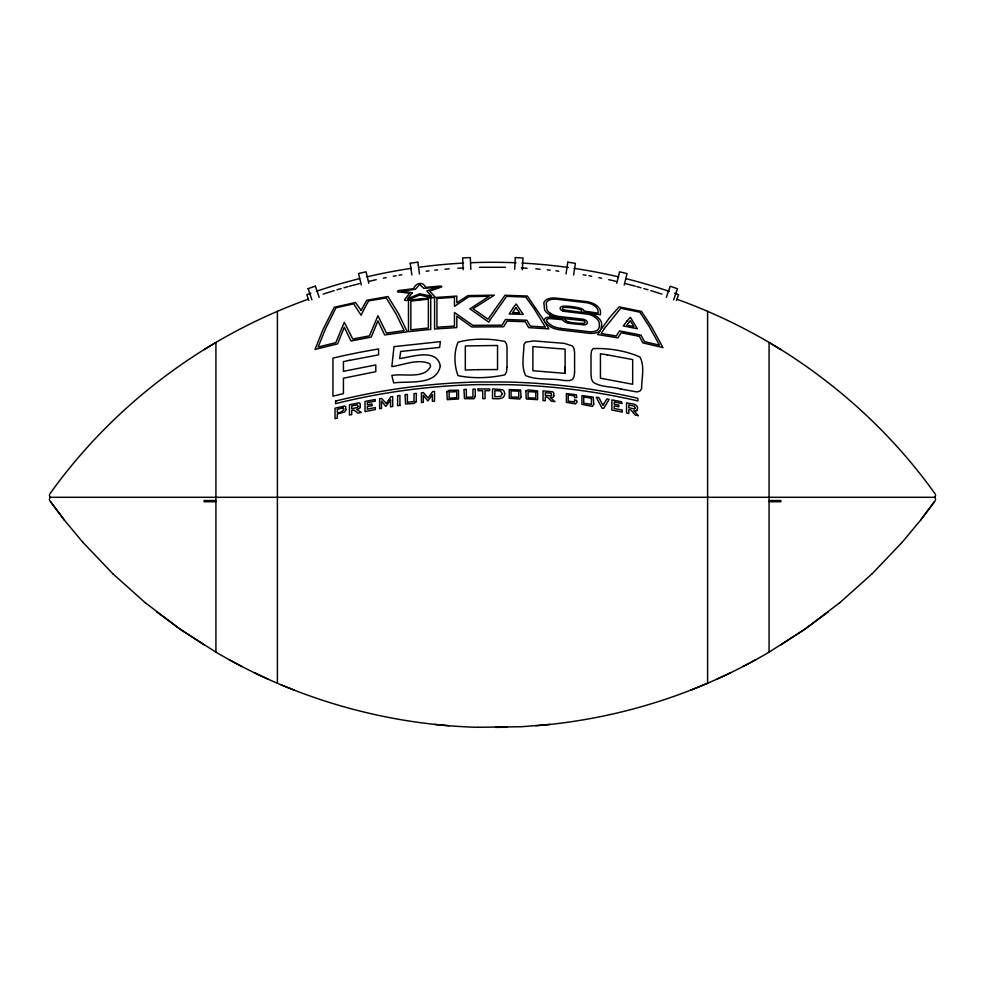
<?xml version="1.0" encoding="UTF-8"?>
<svg xmlns="http://www.w3.org/2000/svg" width="985" height="985" viewBox="0 0 985 985"><rect width="100%" height="100%" fill="white"/><g stroke="black" fill="none" stroke-linecap="round" stroke-linejoin="round"><path stroke-width="1.48" d="M514.699 269.348L515.303 257.602M522.37 269.755L522.973 257.996L515.303 257.541M49.336 495.135L50.087 497.29L934.913 497.29L935.664 499.432M566.043 273.879L567.766 262.232M573.652 275L575.375 263.352L567.779 262.17M616.745 283.237L619.553 271.811L627.039 273.596L624.207 285.071M676.572 300.437L678.579 294.626L674.626 293.259M666.328 297.359L670.206 286.253L677.483 288.728L673.58 299.896M361.212 310.447L355.413 302.518L334.21 307.295L323.031 329.446L315.015 349.441L337.572 343.888L344.294 327.291L351.017 340.982L371.222 337.153L377.944 320.864L384.667 334.949L407.224 331.81L398.716 313.956L388.028 296.547L366.826 300.228L361.039 310.484M363.551 310.201L361.126 315.286L353.627 303.836L335.996 307.776L325.506 328.805L318.143 347.015L335.787 342.681L344.294 322.28L352.802 339.025L369.437 335.873L377.944 315.791L386.452 333.078L404.109 330.603L396.278 314.313L386.243 297.926L368.612 300.918L363.699 309.893M49.767 494.027C93.624 432.538 150.89 380.739 215.924 342.423L215.924 652.193M902.026 542.464L920.581 520.191L935.233 500.54M204.117 644.88L179.898 629.07L145.324 602.758M935.233 494.027C894.072 436.293 841.042 387.142 780.945 349.601L769.076 342.546M934.531 501.734L920.581 520.191M902.026 542.415L872.057 573.873M872.057 573.824L839.676 602.808M839.676 602.758L805.102 629.07L769.076 652.144M50.087 497.29L49.336 499.432M934.913 497.29L935.664 495.135M828.385 611.82L805.102 629.021L780.883 644.88M215.924 342.546L204.055 349.601M216.454 342.103C245.61 325.05 276.329 310.681 308.108 299.231M535.778 725.785C617.546 719.161 697.811 694.056 768.546 652.464M743.195 666.439L755.963 659.618M717.142 679.047L730.254 672.915M690.448 690.263L707.599 683.208L707.599 311.358M308.108 288.63L315.385 286.155M323.178 294.084L334.223 290.6M337.005 289.775L341.179 288.58M343.962 287.78L348.136 286.586M349.527 286.192L359.34 283.668M341.66 408.27L337.313 409.354L337.313 412.149C339.788 414.599 347.619 407.458 341.66 408.27L343.383 408.036M369.19 281.291L376.245 279.666M349.527 360.288L343.445 361.643L343.445 371.333L375.79 364.93L375.79 371.665L343.445 378.215L343.445 393.606L332.942 396.167L332.942 358.134L335.602 357.481A542.489 415.571 0 0 1 377.661 349.133L378.572 348.986L378.572 354.871L349.527 360.375M383.337 278.201L386.169 277.635M393.274 276.231L396.13 275.738M398.974 275.246L401.831 274.741M410.228 263.229L417.837 262.17M399.134 290.513L413.663 288.642C415.387 283.077 422.971 280.959 425.557 287.349L440.086 286.056A1.773 0.653 -5.7 0 1 441.686 286.413A1.773 0.653 -5.7 0 1 440.985 287.189L429.657 291.104L434.557 296.46A1.699 0.763 -7.7 0 1 434.065 297.396A1.699 0.763 -7.7 0 1 432.046 297.655L419.61 295.081L407.15 300.265A1.65 0.739 -9.4 0 1 406.202 300.499A1.785 0.8 -11 0 1 404.663 299.637L409.563 293.234L398.223 291.856M426.185 271.207L429.054 270.863M434.804 270.173L437.685 269.902M444.9 269.237L449.222 268.831M550.196 724.394L521.336 726.745L478.131 727.275M457.89 268.252L463.664 267.871M470.313 257.565L462.63 257.898L463.147 269.705M479.56 267.28L505.44 267.28M495.43 727.373L506.869 727.275M215.924 500.54L204.117 500.54L204.055 501.734L215.924 501.734M769.076 500.54L780.883 500.54L780.945 501.734L769.076 501.734M478.131 727.324C386.465 724.812 295.512 698.981 216.454 652.464M521.336 267.871L527.11 268.252M564.393 318.438L564.602 319.128A5.627 3.374 10.5 0 0 568.739 321.935A37.738 22.618 10.5 0 0 578.515 323.24L583.342 323.4A2.315 1.379 12.3 0 0 584.991 322.12A2.315 1.379 12.3 0 0 582.812 320.581L549.605 317.096A5.922 3.571 6.7 0 0 544.336 320.962L527.357 296.029L504.997 295.254L488.043 319.165L473.009 308.748L494.371 295.168L467.912 295.586L456.818 302.814L456.818 296.079L434.57 297.544L434.57 329.027L456.818 327.586L456.818 316.247L471.815 326.995L503.667 326.774L507.041 321.11L525.313 321.75L528.686 327.611L548.805 328.904L544.927 321.96A17.804 11.955 7.2 0 0 549.384 326.121L550.332 326.7A17.952 12.029 9.2 0 0 560.527 329.95L589.276 333.324A13.864 9.21 13.3 0 0 592.847 333.361L593.709 333.275A13.568 8.976 15.3 0 0 600.444 330.344L597.698 334.543L617.829 337.867L621.19 332.77L635.473 335.577L639.474 336.451L642.836 342.879L662.967 347.594L651.541 326.749L641.506 311.457L619.159 306.852L609.53 317.712L600.973 329.495L601.724 324.102A15.809 9.382 14.2 0 0 594.817 315.274L592.97 314.387A15.982 8.372 11.6 0 0 588.895 313.07M565.107 367.036L565.107 373.413L565.107 349.158L532.885 346.585L532.885 370.729L564.565 373.34M560.551 328.362L589.215 331.723A11.426 7.597 13.3 0 0 592.81 331.662L593.487 331.563A11.18 7.4 15.3 0 0 598.301 329.31L599.151 327.636A11.5 6.833 14.2 0 0 599.36 326.281L599.36 323.757A13.47 8.003 14.2 0 0 593.598 316.308L592.847 315.889A13.852 8.274 12.3 0 0 588.648 314.313L564.43 311.371A4.962 2.98 8.6 0 1 563.174 311.051L562.878 310.952M535.778 268.831L540.1 269.237M547.315 269.902L550.196 270.173M434.804 724.443L449.222 725.785M620.131 388.903L636.876 391.944L639.991 391.094L641.617 388.595C641.518 378.375 645.04 366.457 639.991 357.075C625.795 350.635 608.619 348.025 593.167 348.591L591.554 350.783L591.012 354.637L591.012 374.46L591.554 379.163L593.155 382.217C601.416 387.622 612.239 386.305 621.449 389.161M555.946 270.863L558.815 271.207M583.169 274.741L586.026 275.246M588.87 275.738L591.726 276.231M598.831 277.635L601.663 278.201M564.331 310.029L600.481 314.781L600.481 311.925A15.686 8.188 13.4 0 0 596.651 305.535L595.925 305.018A15.304 6.809 12.7 0 0 593.487 303.688L592.588 303.294A15.551 6.957 11 0 0 587.651 301.73L556.5 298.123A12.953 5.836 7.7 0 0 550.837 298.221L550.086 298.344A13.285 6.008 6 0 0 548.054 298.874L547.438 299.132A13.137 6.957 6.3 0 0 543.855 302.875L544.582 309.893A16.486 9.948 6.7 0 0 550.184 315.052A16.646 10.01 8.6 0 0 559.197 317.946M608.755 279.666L615.81 281.291M625.66 283.668L635.473 286.192M636.864 286.586L641.038 287.78M643.821 288.58L647.995 289.775M650.777 290.6L661.821 294.084M669.369 291.449L664.961 289.935A550.64 550.64 0 0 0 625.697 278.595M676.892 299.231C708.671 310.681 739.39 325.05 768.546 342.103M281.131 684.834L294.552 690.263M254.746 672.915L267.858 679.047M593.906 314.806L594.817 315.262M229.037 659.618L241.805 666.439M780.945 349.601L769.076 342.423L769.076 652.193M215.924 652.144L179.898 629.021L156.615 611.82M593.696 305.264L592.293 304.464A13.224 5.91 11 0 0 587.405 302.801L556.513 299.218A10.54 4.753 7.7 0 0 552.363 299.243L549.938 299.809A10.712 5.676 6.3 0 0 546.219 303.121L546.909 309.746A14.135 8.52 6.7 0 0 549.913 312.959L550.59 313.427M145.324 602.808L112.943 573.824M112.943 573.873L82.974 542.415M82.974 542.464L64.419 520.191L49.767 500.54M64.419 520.191L50.469 501.734M308.822 300.437L306.827 294.626A550.64 550.64 0 0 1 310.891 293.185M315.409 286.204L319.189 297.359M308.133 288.679L311.913 299.822M368.772 283.249L366.063 271.786L358.565 273.51L361.298 285.022M417.849 262.232L419.462 273.892M410.24 263.291L411.853 274.95M470.313 257.614L470.818 269.385M550.184 315.052L550.196 317.133M581.556 312.085L581.556 310.694A1.982 1.034 11.6 0 0 579.906 309.413L577.752 308.871A34.204 18.001 9.8 0 0 564.565 307.382A2.586 1.367 8.1 0 0 562.46 308.465A2.586 1.367 8.1 0 0 564.319 310.053M277.401 311.358L277.401 683.258M560.551 328.362A15.551 10.416 9.2 0 1 550.196 324.533A15.428 10.355 7.3 0 1 547.623 322.157L546.675 320.913A3.546 2.142 6.7 0 1 549.729 318.537L562.546 319.706A7.942 4.777 8.6 0 0 564.233 321.467L564.996 321.972A8.052 4.826 10.5 0 0 568.283 323.289L583.933 324.865A4.691 2.795 12.3 0 0 587.343 322.267A4.691 2.795 12.3 0 0 582.874 319.14L560.28 316.628A14.27 8.582 8.6 0 1 550.59 313.427M562.854 310.977A4.974 2.635 8.1 0 1 560.145 307.96A4.974 2.635 8.1 0 1 564.146 306.126L566.843 306.163A36.531 19.232 9.8 0 1 577.776 307.591L580.448 308.256A4.309 2.253 11.6 0 1 583.92 311.014L598.117 313.156L598.117 311.543A13.359 6.969 13.4 0 0 593.696 305.264M398.272 291.819A1.748 0.64 -10.6 0 1 397.509 291.215A1.748 0.64 -10.6 0 1 399.134 290.476M316.333 291.301A550.64 550.64 0 0 1 359.697 278.595M366.802 276.883A550.64 550.64 0 0 1 411.238 268.351M419.906 267.132A550.64 550.64 0 0 1 463.516 263.069M470.805 262.724A550.64 550.64 0 0 1 516.054 262.786M521.89 263.069A550.64 550.64 0 0 1 568.382 267.514M574.156 268.351A550.64 550.64 0 0 1 618.605 276.871M478.131 389.026L478.131 390.75L482.724 390.713L482.724 398.679L485.051 398.654L485.051 390.7L489.668 390.663L489.668 388.927L478.131 389.026M390.577 400.132L390.552 406.842L392.707 406.485L392.707 396.536L390.836 396.832L386.231 403.456L381.515 398.396L379.619 398.703L379.619 408.75L381.515 408.418L381.454 401.08L385.825 406.399L390.577 400.132M432.39 394.911L432.378 401.387L434.533 401.166L434.533 391.439L432.661 391.624L428.056 397.94L423.341 392.559L421.445 392.744L421.445 402.533L423.341 402.336L423.279 395.244L427.872 400.932L432.39 394.911M502.276 393.729L500.688 396.426L494.852 396.795L494.852 390.651L500.405 390.897L502.276 393.729M416.236 401.683L413.86 403.468L405.574 404.022L405.057 394.751L407.384 394.443L407.384 402.311L414.02 401.498L414.02 393.631L416.347 393.347L416.236 401.683M576.767 402.175L575.56 403.899L566.387 402.348L566.387 393.557L576.299 394.763L576.816 397.546L574.489 397.62L574.489 395.785L568.21 395.022L568.21 401.154L574.489 401.929L574.489 399.848L576.816 400.599L576.767 402.175M593.746 404.232L592.49 406.386L581.926 404.392L581.926 395.514L593.241 397.164L593.746 404.232M440.295 365.854C436.811 386.034 408.516 380.863 393.68 382.894L391.845 375.457C403.604 373.143 424.572 379.508 430.605 366.285L429.768 363.736C417.899 358.368 404.035 364.942 391.845 366.592L393.988 346.634L440.394 341.647L439.63 347.422L400.686 351.448L399.664 358.565C411.767 357.038 436.774 347.853 440.295 365.854M504.677 393.791C504.628 400.07 496.489 398.679 492.512 398.593L492.512 388.903L502.375 389.691A4.433 3.952 1.2 0 1 504.308 391.759L504.677 393.791M446.858 391.661L447.252 399.664L458.554 398.987L458.554 390.269L449.222 390.294L446.858 391.661M475.262 396.512L474.007 398.728L464.489 398.679L463.972 389.494L466.311 389.407L466.311 397.275L472.948 397.066L472.948 389.198L475.262 389.112L475.262 396.512M521.077 396.893L519.821 399.023L509.257 398.309L509.257 389.58L520.572 389.962L521.077 396.893M507.016 367.368L506.475 371.998L504.862 374.854C490.087 378.068 472.886 378.782 458.037 375.63C454.134 365.694 453.728 352.039 458.037 342.226C472.788 338.064 489.939 338.421 504.862 341.475L506.475 343.9L507.016 347.779L507.016 367.368M525.904 390.934L526.285 398.987L537.601 399.651L537.601 390.922L528.255 389.888L525.904 390.934M574.587 372.244L574.046 376.812L572.433 379.496L569.305 380.616L564.257 380.53C551.588 377.883 537.539 380.727 525.596 375.556C520.979 366.186 523.835 354.588 523.983 344.479L525.596 342.164L533.735 340.909L564.257 343.346L572.433 345.944L574.046 348.53L574.587 352.495L574.587 372.244M358.023 406.522L357.481 407.433L351.731 408.763L351.731 405.931L357.481 404.749L358.023 406.522M345.858 409.809L344.615 412.025L337.313 413.959L337.313 418.071L335.023 418.65L335.023 408.184L344.615 406.005L345.723 406.657L345.858 409.809M360.276 406.62L359.734 408.295L356.705 409.452L361.323 412.407L357.974 413.146L353.947 410.068L351.731 410.56L351.731 414.55L349.441 415.054L349.441 404.749L359.033 402.803L360.141 403.481L360.276 406.62M635.103 408.332L634.562 409.009L628.812 407.765L628.812 404.983L634.562 406.251L635.103 408.332M637.344 409.477L636.815 410.905L633.774 410.683L638.403 415.769L635.054 414.944L631.016 410.068L628.812 409.575L628.812 413.552L626.522 413.035L626.522 402.816C630.154 404.109 639.068 402.951 637.344 409.477M551.6 395.157L551.058 395.835L545.308 395.404L545.308 392.707L551.058 393.224L551.6 395.157M553.853 395.933L553.311 397.312L550.283 397.46L554.9 401.634L551.551 401.277L547.525 397.238L545.308 397.066L545.308 400.747L543.018 400.563L543.018 390.86L552.61 391.759L553.718 392.793L553.853 395.933M603.645 404.207L602.968 405.414L598.917 397.62L596.245 397.177L602.044 408.172L603.645 408.455L609.149 399.381L606.834 398.95L603.645 404.207M490.308 319.559L488.782 322.144L469.894 308.847L489.237 296.276L469.008 296.657L454.454 306.36L454.454 297.298L436.934 298.467L436.934 327.254L454.454 326.109L454.454 312.491L472.898 325.37L502.067 325.173L505.44 319.509L506.869 319.522L526.913 320.248L530.287 326.097L545.321 327.057L534.03 308.564L525.756 297.051L506.598 296.362L490.308 319.559M604.445 328.461L601.182 333.484L616.228 335.996L619.59 330.911L635.473 334.001L641.075 335.22L644.436 341.635L659.482 345.156L648.967 326.097L639.905 312.208L620.759 308.243L604.445 328.461M513.407 307.603L509.159 313.932L523.195 314.4L516.177 303.971L513.407 307.603M515.943 307.689L512.643 312.602L519.698 312.824L515.943 307.689M626.965 321.122L623.32 325.937L637.344 328.744L630.326 317.256L626.965 321.122M629.477 321.652L626.805 325.198L633.86 326.589L630.326 320.679L629.477 321.652M412.272 292.73L407.63 298.763L419.61 293.776L431.59 296.226L426.751 290.944L437.796 287.152L423.944 288.42L419.61 284.542L415.276 289.368L401.424 291.117L412.272 292.73M335.602 401.043L335.602 403.653A507.004 388.385 0 0 1 478.131 384.618L506.869 384.642A506.352 387.881 0 0 1 635.473 400.366L637.886 400.92L637.886 398.309L635.473 397.731A506.352 387.881 0 0 0 506.869 382.008L478.131 382.02A507.004 388.385 0 0 0 335.614 401.055M371.948 405.635L367.331 406.559L367.331 409.169L375.347 407.568L375.347 409.563L365.004 411.619L365.004 401.449L375.248 399.491L375.248 401.141L367.331 402.656L367.331 404.823L371.948 403.936L371.948 405.635M399.935 405.389L397.608 405.746L397.608 395.822L399.935 395.49L399.935 405.389M420.435 298.886L408.479 300.265L408.479 331.674L430.74 329.372L430.74 297.913L420.435 298.886M420.435 299.982L410.844 301.09L410.844 329.803L428.377 328.005L428.377 299.231L420.435 299.982M449.222 392.03L449.062 398.174L456.744 397.743L456.744 391.611L449.222 392.03M478.131 369.646L465.314 370.052L465.314 345.944L497.536 345.476L497.536 369.572L478.131 369.646M518.763 391.144L511.08 390.897L511.08 397.029L518.763 397.287L518.763 391.144M535.778 392.03L528.108 391.611L528.108 397.743L535.778 398.162L535.778 392.03M591.431 398.137L583.748 397.029L583.748 403.21L591.431 404.367L591.431 398.137M607.339 354.846L600.444 353.775L600.444 378.215L632.678 384.261L632.678 359.574L607.339 354.846M621.449 401.732L611.87 399.898L611.87 409.994L622.212 412.075L622.212 410.092L614.209 408.479L614.209 405.869L618.826 406.78L618.826 405.044L614.209 404.158L614.209 401.991L622.126 403.518L621.449 401.732"/></g></svg>
